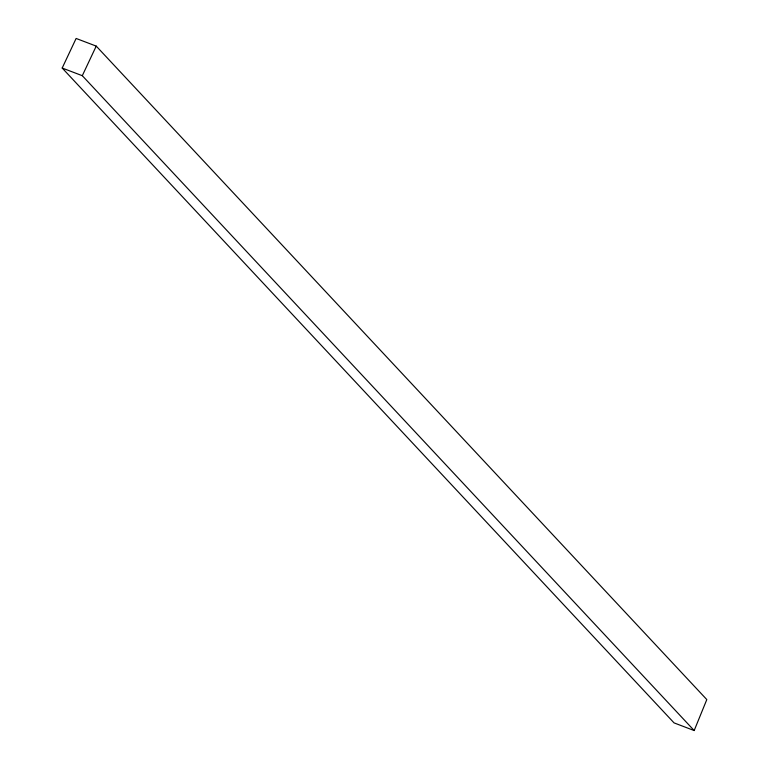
<?xml version="1.0" encoding="UTF-8"?>
<svg xmlns="http://www.w3.org/2000/svg" width="769" height="769" viewBox="0 0 769 769"><rect width="100%" height="100%" fill="white"/><g stroke="black" fill="none" stroke-linecap="round" stroke-linejoin="round"><path stroke-width="1.15" d="M694.176 730.55L706.807 699.579L96.231 46.111L76.121 38.45L62.193 68.037L674.057 722.889L694.176 730.55L82.302 75.698L62.193 68.037M82.302 75.698L96.231 46.111"/></g></svg>
